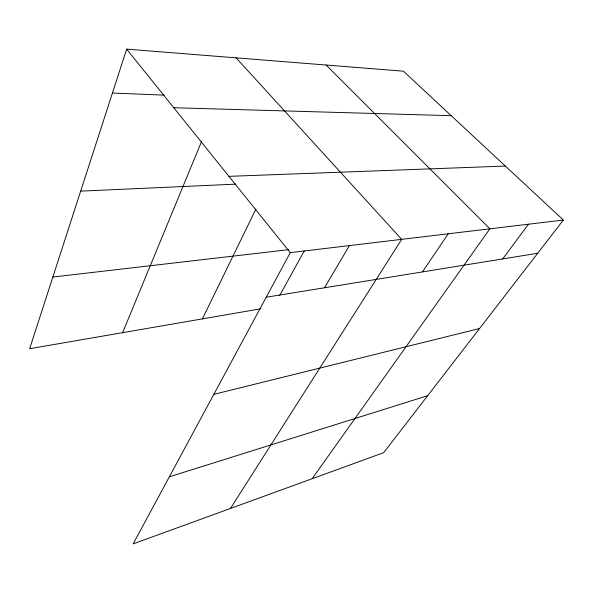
<?xml version="1.0" encoding="UTF-8"?>
<svg xmlns="http://www.w3.org/2000/svg" width="593" height="593" viewBox="0 0 593 593"><rect width="100%" height="100%" fill="white"/><g stroke="black" fill="none" stroke-linecap="round" stroke-linejoin="round"><path stroke-width="0.89" d="M563.35 220.047L290.259 252.655L133.158 543.877L383.656 452.689L563.35 220.047L403.433 71.197L126.65 49.123L29.65 348.721L260.913 308.775M122.625 332.666L201.731 141.104M202.406 318.878L255.902 209.07M279.703 295.455L304.32 250.839M324.49 287.775L349.425 245.591M230.492 508.446L401.698 239.35L236.11 57.847M422.446 271.92L448.212 233.798M312.177 478.707L489.877 228.824L326.083 65.022M502.679 258.926L528.489 224.213M169.331 476.816L427.679 395.694M213.814 394.36L479.559 328.529M266.227 297.212L537.695 253.255M52.859 277.035L288.939 249.638M80.663 191.154L235.895 184.141M228.928 176.351L505.355 166.062M173.779 107.741L451.229 115.687M112.433 93.042L164.165 95.117M126.65 49.123L290.259 252.655"/></g></svg>
